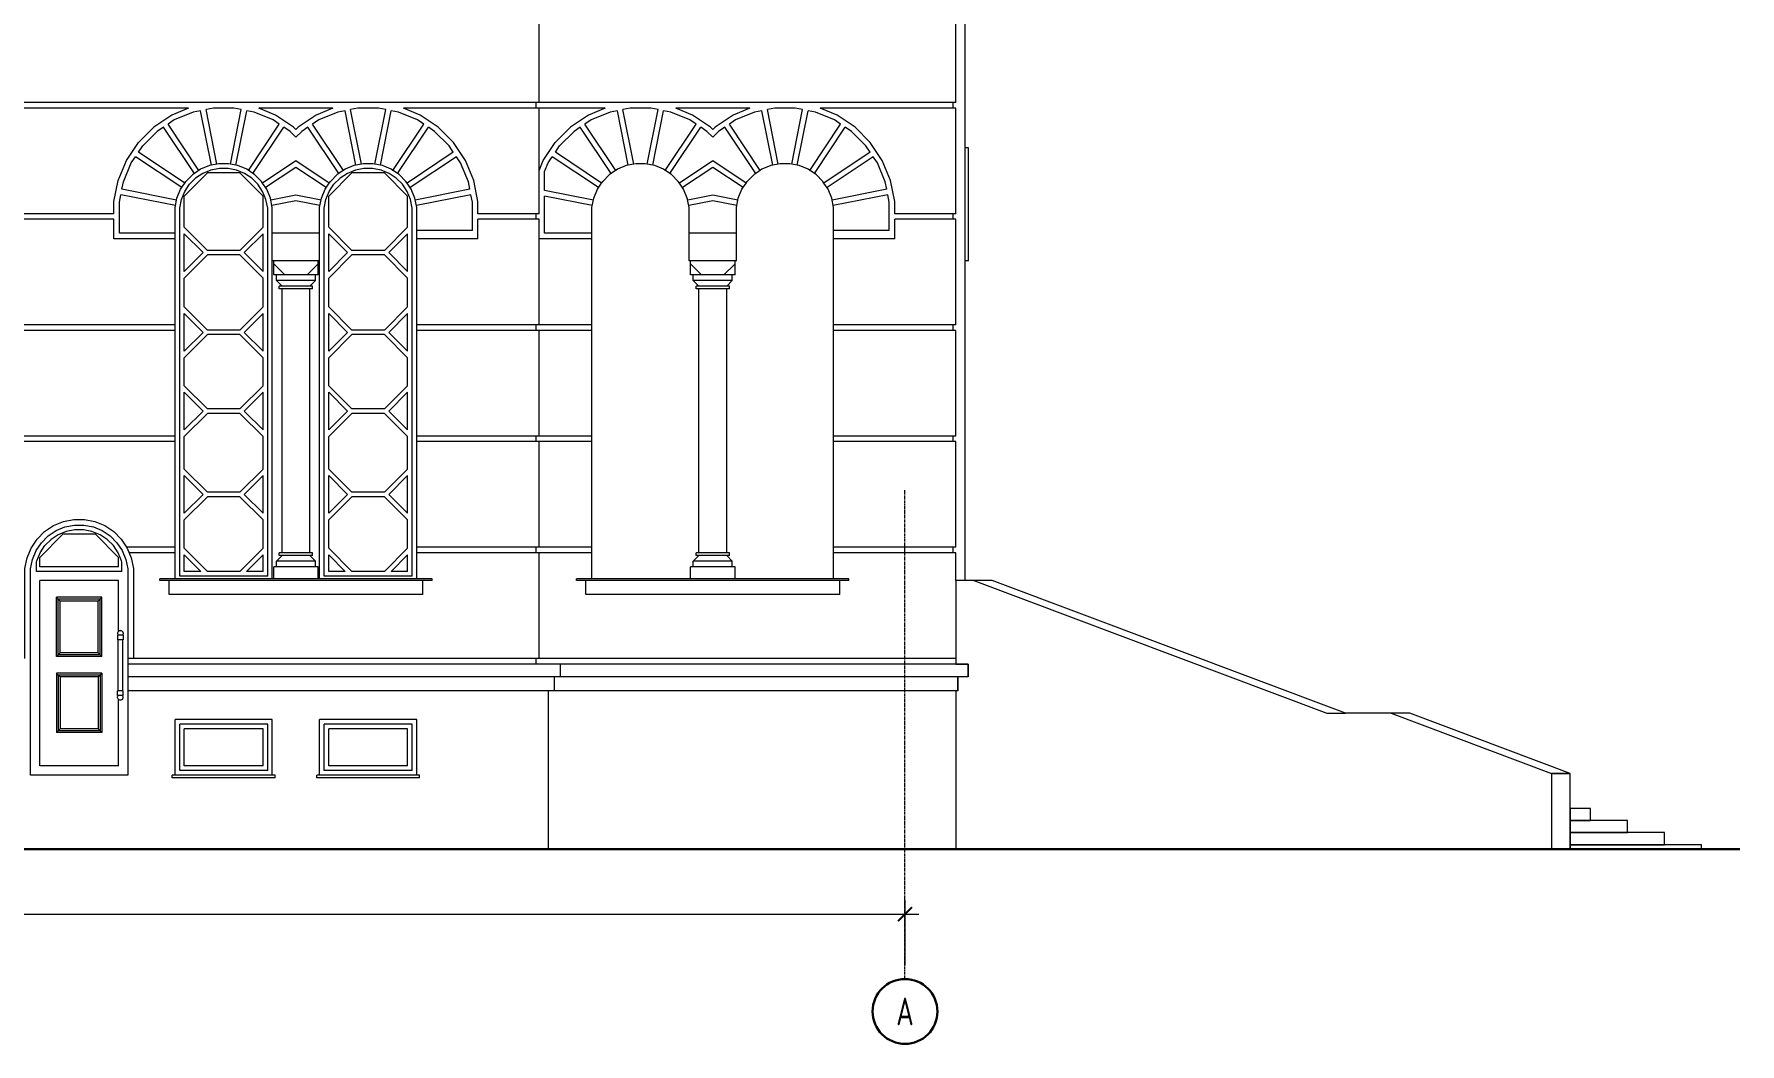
# Model space of a CAD drawing. Header units: millimetres. Extents: x -4890 to 184123, y 36 to 148549.
# Drawn here: x 165708 to 184123, y 103619 to 114518 of the extents above; entities that cross this region are included whole.
import ezdxf

# ---------------------------------------------------------------- set-up
doc = ezdxf.new("R2010")
doc.units = ezdxf.units.MM
doc.linetypes.add('CENTERX2', pattern=[101.6, 63.5, -12.7, 12.7, -12.7])
for name, color, linetype, lineweight in [('axis', 40, 'CENTERX2', 5), ('Dimension', 4, 'Continuous', 5), ('Wall_General', 5, 'Continuous', 30), ('Wall_Satelit', 253, 'Continuous', 5)]:
    doc.layers.add(name, color=color, linetype=linetype, lineweight=lineweight)
doc.styles.add('OK300', font='isocpeur.ttf', dxfattribs={"width": 0.7, "height": 300})
doc.dimstyles.new('OK100', dxfattribs={"dimtxt": 300, "dimasz": 150, "dimexe": 150, "dimexo": 150, "dimgap": 150, "dimtad": 1, "dimdec": 0, "dimzin": 0, "dimdsep": 46, "dimtxsty": 'OK300', "dimblk": 'ARCHTICK', "dimcen": 150, "dimdle": 150, "dimclrd": 256, "dimclre": 256, "dimclrt": 256, "dimadec": 0, "dimazin": 0, "dimtfac": 1, "dimtdec": 0, "dimtofl": 0, "dimtmove": 0, "dimatfit": 3, "dimldrblk": 'DOT', "dimfxl": 1, "dimtolj": 1, "dimtzin": 0, "dimlwd": -1, "dimlwe": -1, "dimarcsym": 0})

# ---------------------------------------------------------------- blocks, each defined once
blk = doc.blocks.new('_ArchTick')
at = {"color": 0, "linetype": 'ByBlock', "const_width": 0.15}
blk.add_lwpolyline([(-0.5, -0.5), (0.5, 0.5)], dxfattribs=at)
blk = doc.blocks.new('*D118')
at = {"layer": 'Defpoints', "color": 0, "transparency": 16777216}
for p in [(175110, 105019), (138810, 104319), (175110, 104319)]:
    blk.add_point(p, dxfattribs=at)
at = {"layer": 'Dimension', "transparency": 16777216}
for p, q in [((138810, 104469), (138810, 105169)), ((175110, 104469), (175110, 105169)), ((138660, 105019), (175260, 105019))]:
    blk.add_line(p, q, dxfattribs=at)
at = {"layer": 'Dimension', "transparency": 16777216, "xscale": 150, "yscale": 150, "zscale": 150, "rotation": 180}
blk.add_blockref('_ArchTick', (138810, 105019), dxfattribs=at)
at = {"layer": 'Dimension', "transparency": 16777216, "xscale": 150, "yscale": 150, "zscale": 150}
blk.add_blockref('_ArchTick', (175110, 105019), dxfattribs=at)
at = {"layer": 'Dimension', "transparency": 16777216, "insert": (156960, 105319), "char_height": 300, "attachment_point": 5, "style": 'OK300'}
blk.add_mtext('\\A1;36300', dxfattribs=at)
blk = doc.blocks.new('_Dot')
at = {"layer": 'Dimension', "color": 0, "lineweight": -2}
blk.add_line((-0.5, 0), (-1, 0), dxfattribs=at)
at = {"layer": 'Dimension', "color": 0, "const_width": 0.5}
blk.add_lwpolyline([(-0.25, 0, 1), (0.25, 0, 1)], format="xyb", close=True, dxfattribs=at)

msp = doc.modelspace()

# ---------------------------------------------------------------- linework, layer by layer
at = {"layer": 'axis', "ltscale": 0.5}
msp.add_lwpolyline([(175109.7, 104319), (175109.7, 109598.6)], dxfattribs=at)
at = {"layer": 'axis', "color": 18, "linetype": 'Continuous', "lineweight": 30, "true_color": 0x000000}
msp.add_circle((175109.7, 103969), 350, dxfattribs=at)
at = {"layer": 'Wall_General'}
msp.add_lwpolyline([(184122.7, 105719), (165259.7, 105719), (165259.7, 106119), (144159.7, 106119), (144159.7, 105719), (135534.7, 105719)], dxfattribs=at)
at = {"layer": 'Wall_Satelit'}
for p, q in [((175759.7, 108619), (175759.7, 119794)), ((171159.7, 113779), (171159.7, 114919)), ((175659.7, 113779), (175659.7, 114919)), ((171159.7, 113779), (165159.7, 113779)), ((167374.1, 113719), (165159.7, 113719)), ((167193.4, 113644.1), (166999.3, 113514.5)), ((167374.1, 113719), (167193.4, 113644.1)), ((167426.5, 113675.8), (167221.8, 113591)), ((167505.8, 113691.6), (167426.5, 113675.8)), ((167622.8, 113103.1), (167505.8, 113691.6)), ((167643.9, 113719), (167564.6, 113703.2)), ((167681.7, 113114.8), (167564.6, 113703.2)), ((167865.5, 113719), (167643.9, 113719)), ((167827.7, 113114.8), (167944.7, 113703.2)), ((167944.7, 113703.2), (167865.5, 113719)), ((167886.5, 113103.1), (168003.6, 113691.6)), ((168082.8, 113675.8), (168003.6, 113691.6)), ((168287.6, 113591), (168082.8, 113675.8)), ((168934.1, 113719), (168135.2, 113719)), ((168316, 113644.1), (168135.2, 113719)), ((168510.1, 113514.5), (168316, 113644.1)), ((168753.4, 113644.1), (168559.3, 113514.5)), ((168934.1, 113719), (168753.4, 113644.1)), ((168986.5, 113675.8), (168781.8, 113591)), ((169065.8, 113691.6), (168986.5, 113675.8)), ((169182.8, 113103.1), (169065.8, 113691.6)), ((169203.9, 113719), (169124.6, 113703.2)), ((169241.7, 113114.8), (169124.6, 113703.2)), ((169425.5, 113719), (169203.9, 113719)), ((169387.7, 113114.8), (169504.7, 113703.2)), ((169504.7, 113703.2), (169425.5, 113719)), ((169446.5, 113103.1), (169563.6, 113691.6)), ((169642.8, 113675.8), (169563.6, 113691.6)), ((169847.6, 113591), (169642.8, 113675.8)), ((171159.7, 113719), (169695.2, 113719)), ((169876, 113644.1), (169695.2, 113719)), ((170070.1, 113514.5), (169876, 113644.1)), ((171129.7, 113719), (171129.7, 113779)), ((175659.7, 113779), (171159.7, 113779)), ((171159.7, 112579), (171159.7, 113719)), ((171874.1, 113719), (171159.7, 113719)), ((171693.4, 113644.1), (171499.3, 113514.5)), ((171874.1, 113719), (171693.4, 113644.1)), ((171926.5, 113675.8), (171721.8, 113591)), ((172005.8, 113691.6), (171926.5, 113675.8)), ((172122.8, 113103.1), (172005.8, 113691.6)), ((172143.9, 113719), (172064.6, 113703.2)), ((172181.7, 113114.8), (172064.6, 113703.2)), ((172365.5, 113719), (172143.9, 113719)), ((172327.7, 113114.8), (172444.7, 113703.2)), ((172444.7, 113703.2), (172365.5, 113719)), ((172386.5, 113103.1), (172503.6, 113691.6)), ((172582.8, 113675.8), (172503.6, 113691.6)), ((172787.6, 113591), (172582.8, 113675.8)), ((173434.1, 113719), (172635.2, 113719)), ((172816, 113644.1), (172635.2, 113719)), ((173010.1, 113514.5), (172816, 113644.1)), ((173253.4, 113644.1), (173059.3, 113514.5)), ((173434.1, 113719), (173253.4, 113644.1)), ((173486.5, 113675.8), (173281.8, 113591)), ((173565.8, 113691.6), (173486.5, 113675.8)), ((173682.8, 113103.1), (173565.8, 113691.6)), ((173703.9, 113719), (173624.6, 113703.2)), ((173741.7, 113114.8), (173624.6, 113703.2)), ((173925.5, 113719), (173703.9, 113719)), ((173887.7, 113114.8), (174004.7, 113703.2)), ((174004.7, 113703.2), (173925.5, 113719)), ((173946.5, 113103.1), (174063.6, 113691.6)), ((174142.8, 113675.8), (174063.6, 113691.6)), ((174347.6, 113591), (174142.8, 113675.8)), ((175659.7, 113719), (174195.2, 113719)), ((174376, 113644.1), (174195.2, 113719)), ((174570.1, 113514.5), (174376, 113644.1)), ((175629.7, 113719), (175629.7, 113779)), ((175659.7, 112579), (175659.7, 113719)), ((166834.2, 113349.4), (166999.3, 113514.5)), ((166880.8, 113311.1), (167037.5, 113467.9)), ((167104.7, 113512.7), (167037.5, 113467.9)), ((167438.1, 113013.9), (167104.7, 113512.7)), ((167221.8, 113591), (167154.6, 113546.1)), ((167487.9, 113047.2), (167154.6, 113546.1)), ((168021.4, 113047.2), (168354.7, 113546.1)), ((168071.3, 113013.9), (168404.6, 113512.7)), ((168354.7, 113546.1), (168287.6, 113591)), ((168471.8, 113467.9), (168404.6, 113512.7)), ((168534.7, 113405), (168471.8, 113467.9)), ((168534.7, 113489.9), (168510.1, 113514.5)), ((168559.3, 113514.5), (168534.7, 113489.9)), ((168534.7, 113405), (168597.5, 113467.9)), ((168664.7, 113512.7), (168597.5, 113467.9)), ((168998.1, 113013.9), (168664.7, 113512.7)), ((168781.8, 113591), (168714.6, 113546.1)), ((169047.9, 113047.2), (168714.6, 113546.1)), ((169581.4, 113047.2), (169914.7, 113546.1)), ((169631.3, 113013.9), (169964.6, 113512.7)), ((169914.7, 113546.1), (169847.6, 113591)), ((170031.8, 113467.9), (169964.6, 113512.7)), ((170188.5, 113311.1), (170031.8, 113467.9)), ((170235.1, 113349.4), (170070.1, 113514.5)), ((171334.2, 113349.4), (171499.3, 113514.5)), ((171380.8, 113311.1), (171537.5, 113467.9)), ((171604.7, 113512.7), (171537.5, 113467.9)), ((171938.1, 113013.9), (171604.7, 113512.7)), ((171721.8, 113591), (171654.6, 113546.1)), ((171987.9, 113047.2), (171654.6, 113546.1)), ((172521.4, 113047.2), (172854.7, 113546.1)), ((172571.3, 113013.9), (172904.6, 113512.7)), ((172854.7, 113546.1), (172787.6, 113591)), ((172971.8, 113467.9), (172904.6, 113512.7)), ((173034.7, 113405), (172971.8, 113467.9)), ((173034.7, 113489.9), (173010.1, 113514.5)), ((173059.3, 113514.5), (173034.7, 113489.9)), ((173034.7, 113405), (173097.5, 113467.9)), ((173164.7, 113512.7), (173097.5, 113467.9)), ((173498.1, 113013.9), (173164.7, 113512.7)), ((173281.8, 113591), (173214.6, 113546.1)), ((173547.9, 113047.2), (173214.6, 113546.1)), ((174081.4, 113047.2), (174414.7, 113546.1)), ((174131.3, 113013.9), (174464.6, 113512.7)), ((174414.7, 113546.1), (174347.6, 113591)), ((174531.8, 113467.9), (174464.6, 113512.7)), ((174688.5, 113311.1), (174531.8, 113467.9)), ((174735.1, 113349.4), (174570.1, 113514.5)), ((166704.5, 113155.3), (166834.2, 113349.4)), ((166835.9, 113244), (166880.8, 113311.1)), ((170233.4, 113244), (170188.5, 113311.1)), ((170364.8, 113155.3), (170235.1, 113349.4)), ((171204.5, 113155.3), (171334.2, 113349.4)), ((171335.9, 113244), (171380.8, 113311.1)), ((174733.4, 113244), (174688.5, 113311.1)), ((174864.8, 113155.3), (174735.1, 113349.4)), ((175794.7, 113289), (175759.7, 113289)), ((175794.7, 113270), (175794.7, 113289)), ((175794.7, 113232.3), (175794.7, 113270)), ((166615.2, 112939.6), (166704.5, 113155.3)), ((166672.9, 112922.1), (166757.7, 113126.9)), ((166757.7, 113126.9), (166802.6, 113194.1)), ((167301.5, 112860.7), (166802.6, 113194.1)), ((167334.8, 112910.6), (166835.9, 113244)), ((167601.5, 113098.8), (167506, 113059.3)), ((167622.8, 113103.1), (167601.5, 113098.8)), ((167707.9, 113069), (167616.1, 113050.7)), ((167681.7, 113114.8), (167622.8, 113103.1)), ((167703, 113119), (167681.7, 113114.8)), ((167806.4, 113119), (167703, 113119)), ((167801.5, 113069), (167707.9, 113069)), ((167893.2, 113050.7), (167801.5, 113069)), ((167827.7, 113114.8), (167806.4, 113119)), ((167886.5, 113103.1), (167827.7, 113114.8)), ((167907.8, 113098.8), (167886.5, 113103.1)), ((168003.4, 113059.3), (167907.8, 113098.8)), ((168534.7, 113151.3), (168174.5, 112910.6)), ((168534.7, 113079.1), (168207.9, 112860.7)), ((168894.8, 112910.6), (168534.7, 113151.3)), ((168861.5, 112860.7), (168534.7, 113079.1)), ((169161.5, 113098.8), (169066, 113059.3)), ((169182.8, 113103.1), (169161.5, 113098.8)), ((169267.9, 113069), (169176.1, 113050.7)), ((169241.7, 113114.8), (169182.8, 113103.1)), ((169263, 113119), (169241.7, 113114.8)), ((169366.4, 113119), (169263, 113119)), ((169361.5, 113069), (169267.9, 113069)), ((169453.2, 113050.7), (169361.5, 113069)), ((169387.7, 113114.8), (169366.4, 113119)), ((169446.5, 113103.1), (169387.7, 113114.8)), ((169467.8, 113098.8), (169446.5, 113103.1)), ((169563.4, 113059.3), (169467.8, 113098.8)), ((170233.4, 113244), (169734.5, 112910.6)), ((170266.7, 113194.1), (169767.9, 112860.7)), ((170311.6, 113126.9), (170266.7, 113194.1)), ((170396.4, 112922.1), (170311.6, 113126.9)), ((170454.1, 112939.6), (170364.8, 113155.3)), ((171159.7, 113047), (171204.5, 113155.3)), ((171219.7, 113035.1), (171257.7, 113126.9)), ((171257.7, 113126.9), (171302.6, 113194.1)), ((171801.5, 112860.7), (171302.6, 113194.1)), ((171834.8, 112910.6), (171335.9, 113244)), ((172101.5, 113098.8), (172006, 113059.3)), ((172122.8, 113103.1), (172101.5, 113098.8)), ((172181.7, 113114.8), (172122.8, 113103.1)), ((172203, 113119), (172181.7, 113114.8)), ((172306.4, 113119), (172203, 113119)), ((172327.7, 113114.8), (172306.4, 113119)), ((172386.5, 113103.1), (172327.7, 113114.8)), ((172407.8, 113098.8), (172386.5, 113103.1)), ((172503.4, 113059.3), (172407.8, 113098.8)), ((173034.7, 113151.3), (172674.5, 112910.6)), ((173034.7, 113079.1), (172707.9, 112860.7)), ((173394.8, 112910.6), (173034.7, 113151.3)), ((173361.5, 112860.7), (173034.7, 113079.1)), ((173661.5, 113098.8), (173566, 113059.3)), ((173682.8, 113103.1), (173661.5, 113098.8)), ((173741.7, 113114.8), (173682.8, 113103.1)), ((173763, 113119), (173741.7, 113114.8)), ((173866.4, 113119), (173763, 113119)), ((173887.7, 113114.8), (173866.4, 113119)), ((173946.5, 113103.1), (173887.7, 113114.8)), ((173967.8, 113098.8), (173946.5, 113103.1)), ((174063.4, 113059.3), (173967.8, 113098.8)), ((174733.4, 113244), (174234.5, 112910.6)), ((174766.7, 113194.1), (174267.9, 112860.7)), ((174811.6, 113126.9), (174766.7, 113194.1)), ((174896.4, 112922.1), (174811.6, 113126.9)), ((174954.1, 112939.6), (174864.8, 113155.3)), ((175794.7, 113176.1), (175794.7, 113232.3)), ((175794.7, 113102), (175794.7, 113176.1)), ((175794.7, 113010.8), (175794.7, 113102)), ((166569.7, 112710.7), (166615.2, 112939.6)), ((166657.1, 112842.9), (166672.9, 112922.1)), ((167289.4, 112842.7), (167334.8, 112910.6)), ((167329.7, 112770.1), (167578.6, 113019)), ((167333.7, 112819), (167385.7, 112896.8)), ((167334.8, 112910.6), (167346.9, 112928.7)), ((167346.9, 112928.7), (167420, 113001.8)), ((167451.9, 112963), (167385.7, 112896.8)), ((167438.1, 113013.9), (167420, 113001.8)), ((167506, 113059.3), (167438.1, 113013.9)), ((167529.7, 113015), (167451.9, 112963)), ((167506, 113059.3), (167487.9, 113047.2)), ((167616.1, 113050.7), (167529.7, 113015)), ((167930.7, 113019), (167578.6, 113019)), ((167979.7, 113015), (167893.2, 113050.7)), ((168179.7, 112770.1), (167930.7, 113019)), ((168057.5, 112963), (167979.7, 113015)), ((168071.3, 113013.9), (168003.4, 113059.3)), ((168021.4, 113047.2), (168003.4, 113059.3)), ((168123.6, 112896.8), (168057.5, 112963)), ((168089.3, 113001.8), (168071.3, 113013.9)), ((168162.5, 112928.7), (168089.3, 113001.8)), ((168175.6, 112819), (168123.6, 112896.8)), ((168174.5, 112910.6), (168162.5, 112928.7)), ((168219.9, 112842.7), (168174.5, 112910.6)), ((168849.4, 112842.7), (168894.8, 112910.6)), ((168889.7, 112770.1), (169138.6, 113019)), ((168893.7, 112819), (168945.7, 112896.8)), ((168894.8, 112910.6), (168906.9, 112928.7)), ((168906.9, 112928.7), (168980, 113001.8)), ((169011.9, 112963), (168945.7, 112896.8)), ((168998.1, 113013.9), (168980, 113001.8)), ((169066, 113059.3), (168998.1, 113013.9)), ((169089.7, 113015), (169011.9, 112963)), ((169066, 113059.3), (169047.9, 113047.2)), ((169176.1, 113050.7), (169089.7, 113015)), ((169490.7, 113019), (169138.6, 113019)), ((169539.7, 113015), (169453.2, 113050.7)), ((169739.7, 112770.1), (169490.7, 113019)), ((169617.5, 112963), (169539.7, 113015)), ((169631.3, 113013.9), (169563.4, 113059.3)), ((169581.4, 113047.2), (169563.4, 113059.3)), ((169683.6, 112896.8), (169617.5, 112963)), ((169649.3, 113001.8), (169631.3, 113013.9)), ((169722.5, 112928.7), (169649.3, 113001.8)), ((169735.6, 112819), (169683.6, 112896.8)), ((169734.5, 112910.6), (169722.5, 112928.7)), ((169779.9, 112842.7), (169734.5, 112910.6)), ((170412.2, 112842.9), (170396.4, 112922.1)), ((170499.7, 112710.7), (170454.1, 112939.6)), ((171219.7, 112830.5), (171219.7, 113035.1)), ((171789.4, 112842.7), (171834.8, 112910.6)), ((171834.8, 112910.6), (171846.9, 112928.7)), ((171846.9, 112928.7), (171920, 113001.8)), ((171938.1, 113013.9), (171920, 113001.8)), ((172006, 113059.3), (171938.1, 113013.9)), ((172006, 113059.3), (171987.9, 113047.2)), ((172571.3, 113013.9), (172503.4, 113059.3)), ((172521.4, 113047.2), (172503.4, 113059.3)), ((172589.3, 113001.8), (172571.3, 113013.9)), ((172662.5, 112928.7), (172589.3, 113001.8)), ((172674.5, 112910.6), (172662.5, 112928.7)), ((172719.9, 112842.7), (172674.5, 112910.6)), ((173349.4, 112842.7), (173394.8, 112910.6)), ((173394.8, 112910.6), (173406.9, 112928.7)), ((173406.9, 112928.7), (173480, 113001.8)), ((173498.1, 113013.9), (173480, 113001.8)), ((173566, 113059.3), (173498.1, 113013.9)), ((173566, 113059.3), (173547.9, 113047.2)), ((174131.3, 113013.9), (174063.4, 113059.3)), ((174081.4, 113047.2), (174063.4, 113059.3)), ((174149.3, 113001.8), (174131.3, 113013.9)), ((174222.5, 112928.7), (174149.3, 113001.8)), ((174234.5, 112910.6), (174222.5, 112928.7)), ((174279.9, 112842.7), (174234.5, 112910.6)), ((174912.2, 112842.9), (174896.4, 112922.1)), ((174999.7, 112710.7), (174954.1, 112939.6)), ((175794.7, 112903.2), (175794.7, 113010.8)), ((175794.7, 112780.4), (175794.7, 112903.2)), ((166569.7, 112579), (166569.7, 112710.7)), ((166629.7, 112704.8), (166645.4, 112784.1)), ((166629.7, 112369), (166629.7, 112704.8)), ((167233.9, 112667), (166645.4, 112784.1)), ((167245.6, 112725.9), (166657.1, 112842.9)), ((167229.7, 112645.7), (167249.8, 112747.1)), ((167245.6, 112725.9), (167249.8, 112747.1)), ((167249.8, 112747.1), (167289.4, 112842.7)), ((167279.7, 112640.8), (167297.9, 112732.6)), ((167289.4, 112842.7), (167301.5, 112860.7)), ((167297.9, 112732.6), (167333.7, 112819)), ((167329.7, 112433), (167329.7, 112770.1)), ((168211.4, 112732.6), (168175.6, 112819)), ((168179.7, 112433), (168179.7, 112770.1)), ((168219.9, 112842.7), (168207.9, 112860.7)), ((168229.7, 112640.8), (168211.4, 112732.6)), ((168259.5, 112747.1), (168219.9, 112842.7)), ((168279.7, 112645.7), (168259.5, 112747.1)), ((168263.7, 112725.9), (168259.5, 112747.1)), ((168534.7, 112779.7), (168263.7, 112725.9)), ((168534.7, 112718.6), (168275.4, 112667)), ((168805.6, 112725.9), (168534.7, 112779.7)), ((168793.9, 112667), (168534.7, 112718.6)), ((168789.7, 112645.7), (168809.8, 112747.1)), ((168805.6, 112725.9), (168809.8, 112747.1)), ((168809.8, 112747.1), (168849.4, 112842.7)), ((168839.7, 112640.8), (168857.9, 112732.6)), ((168849.4, 112842.7), (168861.5, 112860.7)), ((168857.9, 112732.6), (168893.7, 112819)), ((168889.7, 112433), (168889.7, 112770.1)), ((169771.4, 112732.6), (169735.6, 112819)), ((169739.7, 112433), (169739.7, 112770.1)), ((169779.9, 112842.7), (169767.9, 112860.7)), ((169789.7, 112640.8), (169771.4, 112732.6)), ((169819.5, 112747.1), (169779.9, 112842.7)), ((169839.7, 112645.7), (169819.5, 112747.1)), ((169823.7, 112725.9), (169819.5, 112747.1)), ((170412.2, 112842.9), (169823.7, 112725.9)), ((170423.9, 112784.1), (169835.4, 112667)), ((170439.7, 112704.8), (170423.9, 112784.1)), ((170439.7, 112399), (170439.7, 112704.8)), ((170499.7, 112579), (170499.7, 112710.7)), ((171745.6, 112725.9), (171219.7, 112830.5)), ((171219.7, 112369), (171219.7, 112769.3)), ((171733.9, 112667), (171219.7, 112769.3)), ((171729.7, 112645.7), (171749.8, 112747.1)), ((171745.6, 112725.9), (171749.8, 112747.1)), ((171749.8, 112747.1), (171789.4, 112842.7)), ((171789.4, 112842.7), (171801.5, 112860.7)), ((172719.9, 112842.7), (172707.9, 112860.7)), ((172759.5, 112747.1), (172719.9, 112842.7)), ((172779.7, 112645.7), (172759.5, 112747.1)), ((172763.7, 112725.9), (172759.5, 112747.1)), ((173034.7, 112779.7), (172763.7, 112725.9)), ((173034.7, 112718.6), (172775.4, 112667)), ((173305.6, 112725.9), (173034.7, 112779.7)), ((173293.9, 112667), (173034.7, 112718.6)), ((173289.7, 112645.7), (173309.8, 112747.1)), ((173305.6, 112725.9), (173309.8, 112747.1)), ((173309.8, 112747.1), (173349.4, 112842.7)), ((173349.4, 112842.7), (173361.5, 112860.7)), ((174279.9, 112842.7), (174267.9, 112860.7)), ((174319.5, 112747.1), (174279.9, 112842.7)), ((174339.7, 112645.7), (174319.5, 112747.1)), ((174323.7, 112725.9), (174319.5, 112747.1)), ((174912.2, 112842.9), (174323.7, 112725.9)), ((174923.9, 112784.1), (174335.4, 112667)), ((174939.7, 112704.8), (174923.9, 112784.1)), ((174939.7, 112399), (174939.7, 112704.8)), ((174999.7, 112579), (174999.7, 112710.7)), ((175794.7, 112643.6), (175794.7, 112780.4)), ((166569.7, 112579), (165159.7, 112579)), ((166569.7, 112519), (165159.7, 112519)), ((166569.7, 112309), (166569.7, 112519)), ((167229.7, 112645.7), (167233.9, 112667)), ((167229.7, 112369), (167229.7, 112645.7)), ((167279.7, 108669), (167279.7, 112640.8)), ((168229.7, 108669), (168229.7, 112640.8)), ((168279.7, 112645.7), (168275.4, 112667)), ((168279.7, 112369), (168279.7, 112645.7)), ((168789.7, 112645.7), (168793.9, 112667)), ((168789.7, 112369), (168789.7, 112645.7)), ((168839.7, 108669), (168839.7, 112640.8)), ((169789.7, 108669), (169789.7, 112640.8)), ((169839.7, 112645.7), (169835.4, 112667)), ((169839.7, 112399), (169839.7, 112645.7)), ((171159.7, 112579), (170499.7, 112579)), ((170499.7, 112309), (170499.7, 112519)), ((171159.7, 112519), (170499.7, 112519)), ((171129.7, 112519), (171129.7, 112579)), ((171159.7, 111379), (171159.7, 112519)), ((171729.7, 112645.7), (171733.9, 112667)), ((171729.7, 112369), (171729.7, 112645.7)), ((172779.7, 112645.7), (172775.4, 112667)), ((172779.7, 112369), (172779.7, 112645.7)), ((173289.7, 112645.7), (173293.9, 112667)), ((173289.7, 112369), (173289.7, 112645.7)), ((174339.7, 112645.7), (174335.4, 112667)), ((174339.7, 112399), (174339.7, 112645.7)), ((175659.7, 112579), (174999.7, 112579)), ((174999.7, 112309), (174999.7, 112519)), ((175659.7, 112519), (174999.7, 112519)), ((175629.7, 112519), (175629.7, 112579)), ((175659.7, 111379), (175659.7, 112519)), ((175794.7, 112494), (175794.7, 112643.6)), ((167229.7, 112369), (166629.7, 112369)), ((167229.7, 112309), (167229.7, 112369)), ((167578.6, 112184), (167329.7, 112433)), ((167329.7, 111955.8), (167329.7, 112362.3)), ((167532.9, 112159), (167329.7, 112362.3)), ((168179.7, 112433), (167930.7, 112184)), ((167976.4, 112159), (168179.7, 112362.3)), ((168179.7, 111955.8), (168179.7, 112362.3)), ((168279.7, 112069), (168279.7, 112369)), ((168789.7, 112369), (168279.7, 112369)), ((168789.7, 112069), (168789.7, 112369)), ((169138.6, 112184), (168889.7, 112433)), ((168889.7, 111955.8), (168889.7, 112362.3)), ((169092.9, 112159), (168889.7, 112362.3)), ((169739.7, 112433), (169490.7, 112184)), ((169536.4, 112159), (169739.7, 112362.3)), ((169739.7, 111955.8), (169739.7, 112362.3)), ((169839.7, 112309), (169839.7, 112399)), ((170439.7, 112399), (169839.7, 112399)), ((171729.7, 112369), (171219.7, 112369)), ((171729.7, 112309), (171729.7, 112369)), ((172779.7, 112069), (172779.7, 112369)), ((173289.7, 112369), (172779.7, 112369)), ((173289.7, 112069), (173289.7, 112369)), ((174339.7, 112309), (174339.7, 112399)), ((174939.7, 112399), (174339.7, 112399)), ((175794.7, 112333), (175794.7, 112494)), ((175794.7, 112162.3), (175794.7, 112333)), ((167229.7, 112309), (166569.7, 112309)), ((167229.7, 111379), (167229.7, 112309)), ((167329.7, 111955.8), (167532.9, 112159)), ((167930.7, 112184), (167578.6, 112184)), ((168179.7, 111955.8), (167976.4, 112159)), ((168889.7, 111955.8), (169092.9, 112159)), ((169490.7, 112184), (169138.6, 112184)), ((169739.7, 111955.8), (169536.4, 112159)), ((169839.7, 111379), (169839.7, 112309)), ((170499.7, 112309), (169839.7, 112309)), ((171729.7, 112309), (171159.7, 112309)), ((171729.7, 111379), (171729.7, 112309)), ((174339.7, 111379), (174339.7, 112309)), ((174999.7, 112309), (174339.7, 112309)), ((175794.7, 112089), (175794.7, 112162.3)), ((167329.7, 111885.1), (167578.6, 112134)), ((167930.7, 112134), (167578.6, 112134)), ((168179.7, 111885.1), (167930.7, 112134)), ((168279.7, 108639), (168279.7, 112069)), ((168279.7, 108639), (168279.7, 112069)), ((168279.7, 108639), (168279.7, 112069)), ((168279.7, 108639), (168279.7, 112069)), ((168789.7, 112069), (168279.7, 112069)), ((168294.7, 112039), (168294.7, 112069)), ((168294.7, 111919), (168294.7, 112039)), ((168414.7, 111919), (168294.7, 112039)), ((168654.7, 111919), (168774.7, 112039)), ((168774.7, 112039), (168774.7, 112069)), ((168774.7, 111919), (168774.7, 112039)), ((168789.7, 108639), (168789.7, 112069)), ((168789.7, 108639), (168789.7, 112069)), ((168789.7, 108639), (168789.7, 112069)), ((168789.7, 108639), (168789.7, 112069)), ((168889.7, 111885.1), (169138.6, 112134)), ((169490.7, 112134), (169138.6, 112134)), ((169739.7, 111885.1), (169490.7, 112134)), ((173289.7, 112069), (172779.7, 112069)), ((172794.7, 112039), (172794.7, 112069)), ((172794.7, 111919), (172794.7, 112039)), ((172914.7, 111919), (172794.7, 112039)), ((173154.7, 111919), (173274.7, 112039)), ((173274.7, 112039), (173274.7, 112069)), ((173274.7, 111919), (173274.7, 112039)), ((175794.7, 112069), (175759.7, 112069)), ((175794.7, 112069), (175794.7, 112089)), ((167329.7, 111573), (167329.7, 111885.1)), ((168179.7, 111573), (168179.7, 111885.1)), ((168414.7, 111919), (168294.7, 111919)), ((168324.7, 111859), (168324.7, 111919)), ((168332.7, 111859), (168324.7, 111859)), ((168384.7, 111799), (168324.7, 111859)), ((168348.6, 111859), (168332.7, 111859)), ((168371.6, 111859), (168348.6, 111859)), ((168354.7, 111769), (168354.7, 111799)), ((168361.6, 111799), (168354.7, 111799)), ((168375.2, 111799), (168361.6, 111799)), ((168400.8, 111859), (168371.6, 111859)), ((168394.9, 111799), (168375.2, 111799)), ((168419.9, 111799), (168394.9, 111799)), ((168435.2, 111859), (168400.8, 111859)), ((168654.7, 111919), (168414.7, 111919)), ((168449.4, 111799), (168419.9, 111799)), ((168473.4, 111859), (168435.2, 111859)), ((168482.2, 111799), (168449.4, 111799)), ((168514, 111859), (168473.4, 111859)), ((168516.9, 111799), (168482.2, 111799)), ((168555.4, 111859), (168514, 111859)), ((168552.4, 111799), (168516.9, 111799)), ((168587.2, 111799), (168552.4, 111799)), ((168595.9, 111859), (168555.4, 111859)), ((168619.9, 111799), (168587.2, 111799)), ((168634.1, 111859), (168595.9, 111859)), ((168649.4, 111799), (168619.9, 111799)), ((168668.5, 111859), (168634.1, 111859)), ((168674.5, 111799), (168649.4, 111799)), ((168774.7, 111919), (168654.7, 111919)), ((168697.8, 111859), (168668.5, 111859)), ((168694.2, 111799), (168674.5, 111799)), ((168684.7, 111799), (168744.7, 111859)), ((168707.8, 111799), (168694.2, 111799)), ((168720.8, 111859), (168697.8, 111859)), ((168714.7, 111799), (168707.8, 111799)), ((168714.7, 111769), (168714.7, 111799)), ((168736.6, 111859), (168720.8, 111859)), ((168744.7, 111859), (168736.6, 111859)), ((168744.7, 111859), (168744.7, 111919)), ((168889.7, 111573), (168889.7, 111885.1)), ((169739.7, 111573), (169739.7, 111885.1)), ((172914.7, 111919), (172794.7, 111919)), ((172824.7, 111859), (172824.7, 111919)), ((172832.7, 111859), (172824.7, 111859)), ((172884.7, 111799), (172824.7, 111859)), ((172848.6, 111859), (172832.7, 111859)), ((172871.6, 111859), (172848.6, 111859)), ((172854.7, 111769), (172854.7, 111799)), ((172861.6, 111799), (172854.7, 111799)), ((172875.2, 111799), (172861.6, 111799)), ((172900.8, 111859), (172871.6, 111859)), ((172894.9, 111799), (172875.2, 111799)), ((172919.9, 111799), (172894.9, 111799)), ((172935.2, 111859), (172900.8, 111859)), ((173154.7, 111919), (172914.7, 111919)), ((172949.4, 111799), (172919.9, 111799)), ((172973.4, 111859), (172935.2, 111859)), ((172982.2, 111799), (172949.4, 111799)), ((173014, 111859), (172973.4, 111859)), ((173016.9, 111799), (172982.2, 111799)), ((173055.4, 111859), (173014, 111859)), ((173052.4, 111799), (173016.9, 111799)), ((173087.2, 111799), (173052.4, 111799)), ((173095.9, 111859), (173055.4, 111859)), ((173119.9, 111799), (173087.2, 111799)), ((173134.1, 111859), (173095.9, 111859)), ((173149.4, 111799), (173119.9, 111799)), ((173168.5, 111859), (173134.1, 111859)), ((173174.5, 111799), (173149.4, 111799)), ((173274.7, 111919), (173154.7, 111919)), ((173197.8, 111859), (173168.5, 111859)), ((173194.2, 111799), (173174.5, 111799)), ((173184.7, 111799), (173244.7, 111859)), ((173207.8, 111799), (173194.2, 111799)), ((173220.8, 111859), (173197.8, 111859)), ((173214.7, 111799), (173207.8, 111799)), ((173214.7, 111769), (173214.7, 111799)), ((173236.6, 111859), (173220.8, 111859)), ((173244.7, 111859), (173236.6, 111859)), ((173244.7, 111859), (173244.7, 111919)), ((168361.6, 111769), (168354.7, 111769)), ((168375.2, 111769), (168361.6, 111769)), ((168394.9, 111769), (168375.2, 111769)), ((168384.7, 108919), (168384.7, 111769)), ((168419.9, 111769), (168394.9, 111769)), ((168449.4, 111769), (168419.9, 111769)), ((168482.2, 111769), (168449.4, 111769)), ((168516.9, 111769), (168482.2, 111769)), ((168552.4, 111769), (168516.9, 111769)), ((168587.2, 111769), (168552.4, 111769)), ((168619.9, 111769), (168587.2, 111769)), ((168649.4, 111769), (168619.9, 111769)), ((168674.5, 111769), (168649.4, 111769)), ((168694.2, 111769), (168674.5, 111769)), ((168684.7, 108919), (168684.7, 111769)), ((168707.8, 111769), (168694.2, 111769)), ((168714.7, 111769), (168707.8, 111769)), ((172861.6, 111769), (172854.7, 111769)), ((172875.2, 111769), (172861.6, 111769)), ((172894.9, 111769), (172875.2, 111769)), ((172884.7, 108919), (172884.7, 111769)), ((172919.9, 111769), (172894.9, 111769)), ((172949.4, 111769), (172919.9, 111769)), ((172982.2, 111769), (172949.4, 111769)), ((173016.9, 111769), (172982.2, 111769)), ((173052.4, 111769), (173016.9, 111769)), ((173087.2, 111769), (173052.4, 111769)), ((173119.9, 111769), (173087.2, 111769)), ((173149.4, 111769), (173119.9, 111769)), ((173174.5, 111769), (173149.4, 111769)), ((173194.2, 111769), (173174.5, 111769)), ((173184.7, 108919), (173184.7, 111769)), ((173207.8, 111769), (173194.2, 111769)), ((173214.7, 111769), (173207.8, 111769)), ((167578.6, 111324), (167329.7, 111573)), ((167329.7, 111095.8), (167329.7, 111502.3)), ((167532.9, 111299), (167329.7, 111502.3)), ((168179.7, 111573), (167930.7, 111324)), ((167976.4, 111299), (168179.7, 111502.3)), ((168179.7, 111095.8), (168179.7, 111502.3)), ((169138.6, 111324), (168889.7, 111573)), ((168889.7, 111095.8), (168889.7, 111502.3)), ((169092.9, 111299), (168889.7, 111502.3)), ((169739.7, 111573), (169490.7, 111324)), ((169536.4, 111299), (169739.7, 111502.3)), ((169739.7, 111095.8), (169739.7, 111502.3)), ((167229.7, 111379), (165159.7, 111379)), ((167229.7, 111319), (165159.7, 111319)), ((167229.7, 111319), (167229.7, 111379)), ((167229.7, 110179), (167229.7, 111319)), ((167329.7, 111095.8), (167532.9, 111299)), ((167329.7, 111025.1), (167578.6, 111274)), ((167930.7, 111324), (167578.6, 111324)), ((167930.7, 111274), (167578.6, 111274)), ((168179.7, 111025.1), (167930.7, 111274)), ((168179.7, 111095.8), (167976.4, 111299)), ((168889.7, 111095.8), (169092.9, 111299)), ((168889.7, 111025.1), (169138.6, 111274)), ((169490.7, 111324), (169138.6, 111324)), ((169490.7, 111274), (169138.6, 111274)), ((169739.7, 111025.1), (169490.7, 111274)), ((169739.7, 111095.8), (169536.4, 111299)), ((169839.7, 111319), (169839.7, 111379)), ((171159.7, 111379), (169839.7, 111379)), ((169839.7, 110179), (169839.7, 111319)), ((171159.7, 111319), (169839.7, 111319)), ((171129.7, 111319), (171129.7, 111379)), ((171729.7, 111379), (171159.7, 111379)), ((171159.7, 110179), (171159.7, 111319)), ((171729.7, 111319), (171159.7, 111319)), ((171729.7, 111319), (171729.7, 111379)), ((171729.7, 110179), (171729.7, 111319)), ((174339.7, 111319), (174339.7, 111379)), ((175659.7, 111379), (174339.7, 111379)), ((174339.7, 110179), (174339.7, 111319)), ((175659.7, 111319), (174339.7, 111319)), ((175629.7, 111319), (175629.7, 111379)), ((175659.7, 110179), (175659.7, 111319)), ((167329.7, 110723), (167329.7, 111025.1)), ((168179.7, 110723), (168179.7, 111025.1)), ((168889.7, 110723), (168889.7, 111025.1)), ((169739.7, 110723), (169739.7, 111025.1)), ((167578.6, 110474), (167329.7, 110723)), ((168179.7, 110723), (167930.7, 110474)), ((169138.6, 110474), (168889.7, 110723)), ((169739.7, 110723), (169490.7, 110474)), ((167329.7, 110245.8), (167329.7, 110652.3)), ((167532.9, 110449), (167329.7, 110652.3)), ((167976.4, 110449), (168179.7, 110652.3)), ((168179.7, 110245.8), (168179.7, 110652.3)), ((168889.7, 110245.8), (168889.7, 110652.3)), ((169092.9, 110449), (168889.7, 110652.3)), ((169536.4, 110449), (169739.7, 110652.3)), ((169739.7, 110245.8), (169739.7, 110652.3)), ((167329.7, 110245.8), (167532.9, 110449)), ((167329.7, 110175.1), (167578.6, 110424)), ((167930.7, 110474), (167578.6, 110474)), ((167930.7, 110424), (167578.6, 110424)), ((168179.7, 110175.1), (167930.7, 110424)), ((168179.7, 110245.8), (167976.4, 110449)), ((168889.7, 110245.8), (169092.9, 110449)), ((168889.7, 110175.1), (169138.6, 110424)), ((169490.7, 110474), (169138.6, 110474)), ((169490.7, 110424), (169138.6, 110424)), ((169739.7, 110175.1), (169490.7, 110424)), ((169739.7, 110245.8), (169536.4, 110449)), ((167229.7, 110179), (165159.7, 110179)), ((167229.7, 110119), (165159.7, 110119)), ((167229.7, 110119), (167229.7, 110179)), ((167229.7, 108979), (167229.7, 110119)), ((167329.7, 109823), (167329.7, 110175.1)), ((168179.7, 109823), (168179.7, 110175.1)), ((168889.7, 109823), (168889.7, 110175.1)), ((169739.7, 109823), (169739.7, 110175.1)), ((169839.7, 110119), (169839.7, 110179)), ((171159.7, 110179), (169839.7, 110179)), ((169839.7, 108979), (169839.7, 110119)), ((171159.7, 110119), (169839.7, 110119)), ((171129.7, 110119), (171129.7, 110179)), ((171729.7, 110179), (171159.7, 110179)), ((171159.7, 108979), (171159.7, 110119)), ((171729.7, 110119), (171159.7, 110119)), ((171729.7, 110119), (171729.7, 110179)), ((171729.7, 108979), (171729.7, 110119)), ((174339.7, 110119), (174339.7, 110179)), ((175659.7, 110179), (174339.7, 110179)), ((174339.7, 108979), (174339.7, 110119)), ((175659.7, 110119), (174339.7, 110119)), ((175629.7, 110119), (175629.7, 110179)), ((175659.7, 108979), (175659.7, 110119)), ((167578.6, 109574), (167329.7, 109823)), ((167329.7, 109345.8), (167329.7, 109752.3)), ((167532.9, 109549), (167329.7, 109752.3)), ((168179.7, 109823), (167930.7, 109574)), ((167976.4, 109549), (168179.7, 109752.3)), ((168179.7, 109345.8), (168179.7, 109752.3)), ((169138.6, 109574), (168889.7, 109823)), ((168889.7, 109345.8), (168889.7, 109752.3)), ((169092.9, 109549), (168889.7, 109752.3)), ((169739.7, 109823), (169490.7, 109574)), ((169536.4, 109549), (169739.7, 109752.3)), ((169739.7, 109345.8), (169739.7, 109752.3)), ((167930.7, 109574), (167578.6, 109574)), ((169490.7, 109574), (169138.6, 109574)), ((167329.7, 109345.8), (167532.9, 109549)), ((167329.7, 109275.1), (167578.6, 109524)), ((167930.7, 109524), (167578.6, 109524)), ((168179.7, 109275.1), (167930.7, 109524)), ((168179.7, 109345.8), (167976.4, 109549)), ((168889.7, 109345.8), (169092.9, 109549)), ((168889.7, 109275.1), (169138.6, 109524)), ((169490.7, 109524), (169138.6, 109524)), ((169739.7, 109275.1), (169490.7, 109524)), ((169739.7, 109345.8), (169536.4, 109549)), ((167329.7, 108968), (167329.7, 109275.1)), ((168179.7, 108968), (168179.7, 109275.1)), ((168889.7, 108968), (168889.7, 109275.1)), ((169739.7, 108968), (169739.7, 109275.1)), ((165769.7, 108870.1), (166018.6, 109119)), ((165825.7, 108996.8), (165891.9, 109063)), ((165969.7, 109115), (165891.9, 109063)), ((166056.1, 109150.7), (165969.7, 109115)), ((166370.7, 109119), (166018.6, 109119)), ((166147.9, 109169), (166056.1, 109150.7)), ((166241.5, 109169), (166147.9, 109169)), ((166333.2, 109150.7), (166241.5, 109169)), ((166419.7, 109115), (166333.2, 109150.7)), ((166619.7, 108870.1), (166370.7, 109119)), ((166497.5, 109063), (166419.7, 109115)), ((166563.6, 108996.8), (166497.5, 109063)), ((165735.2, 108819), (165737.9, 108832.6)), ((165737.9, 108832.6), (165773.7, 108919)), ((165769.7, 108769), (165769.7, 108870.1)), ((165773.7, 108919), (165825.7, 108996.8)), ((166615.6, 108919), (166563.6, 108996.8)), ((166651.4, 108832.6), (166615.6, 108919)), ((166619.7, 108769), (166619.7, 108870.1)), ((166654.1, 108819), (166651.4, 108832.6)), ((167229.7, 108979), (166707.8, 108979)), ((167229.7, 108919), (166734.7, 108919)), ((167229.7, 108919), (167229.7, 108979)), ((167229.7, 108639), (167229.7, 108919)), ((167578.6, 108719), (167329.7, 108968)), ((167329.7, 108719), (167329.7, 108897.3)), ((167507.9, 108719), (167329.7, 108897.3)), ((168179.7, 108968), (167930.7, 108719)), ((168001.4, 108719), (168179.7, 108897.3)), ((168179.7, 108719), (168179.7, 108897.3)), ((168324.7, 108829), (168384.7, 108889)), ((168324.7, 108769), (168324.7, 108829)), ((168332.7, 108829), (168324.7, 108829)), ((168348.6, 108829), (168332.7, 108829)), ((168371.6, 108829), (168348.6, 108829)), ((168354.7, 108889), (168354.7, 108919)), ((168361.6, 108919), (168354.7, 108919)), ((168361.6, 108889), (168354.7, 108889)), ((168375.2, 108919), (168361.6, 108919)), ((168375.2, 108889), (168361.6, 108889)), ((168400.8, 108829), (168371.6, 108829)), ((168394.9, 108919), (168375.2, 108919)), ((168394.9, 108889), (168375.2, 108889)), ((168419.9, 108919), (168394.9, 108919)), ((168419.9, 108889), (168394.9, 108889)), ((168435.2, 108829), (168400.8, 108829)), ((168449.4, 108919), (168419.9, 108919)), ((168449.4, 108889), (168419.9, 108889)), ((168473.4, 108829), (168435.2, 108829)), ((168482.2, 108919), (168449.4, 108919)), ((168482.2, 108889), (168449.4, 108889)), ((168514, 108829), (168473.4, 108829)), ((168516.9, 108919), (168482.2, 108919)), ((168516.9, 108889), (168482.2, 108889)), ((168555.4, 108829), (168514, 108829)), ((168552.4, 108919), (168516.9, 108919)), ((168552.4, 108889), (168516.9, 108889)), ((168587.2, 108919), (168552.4, 108919)), ((168587.2, 108889), (168552.4, 108889)), ((168595.9, 108829), (168555.4, 108829)), ((168619.9, 108919), (168587.2, 108919)), ((168619.9, 108889), (168587.2, 108889)), ((168634.1, 108829), (168595.9, 108829)), ((168649.4, 108919), (168619.9, 108919)), ((168649.4, 108889), (168619.9, 108889)), ((168668.5, 108829), (168634.1, 108829)), ((168674.5, 108919), (168649.4, 108919)), ((168674.5, 108889), (168649.4, 108889)), ((168697.8, 108829), (168668.5, 108829)), ((168694.2, 108919), (168674.5, 108919)), ((168694.2, 108889), (168674.5, 108889)), ((168744.7, 108829), (168684.7, 108889)), ((168707.8, 108919), (168694.2, 108919)), ((168707.8, 108889), (168694.2, 108889)), ((168720.8, 108829), (168697.8, 108829)), ((168714.7, 108919), (168707.8, 108919)), ((168714.7, 108889), (168707.8, 108889)), ((168714.7, 108889), (168714.7, 108919)), ((168736.6, 108829), (168720.8, 108829)), ((168744.7, 108829), (168736.6, 108829)), ((168744.7, 108769), (168744.7, 108829)), ((169138.6, 108719), (168889.7, 108968)), ((168889.7, 108719), (168889.7, 108897.3)), ((169067.9, 108719), (168889.7, 108897.3)), ((169739.7, 108968), (169490.7, 108719)), ((169561.4, 108719), (169739.7, 108897.3)), ((169739.7, 108719), (169739.7, 108897.3)), ((169839.7, 108919), (169839.7, 108979)), ((171159.7, 108979), (169839.7, 108979)), ((169839.7, 108639), (169839.7, 108919)), ((171159.7, 108919), (169839.7, 108919)), ((171129.7, 108919), (171129.7, 108979)), ((171729.7, 108979), (171159.7, 108979)), ((171159.7, 107779), (171159.7, 108919)), ((171729.7, 108919), (171159.7, 108919)), ((171729.7, 108919), (171729.7, 108979)), ((171729.7, 108639), (171729.7, 108919)), ((172824.7, 108829), (172884.7, 108889)), ((172824.7, 108769), (172824.7, 108829)), ((172832.7, 108829), (172824.7, 108829)), ((172848.6, 108829), (172832.7, 108829)), ((172871.6, 108829), (172848.6, 108829)), ((172854.7, 108889), (172854.7, 108919)), ((172861.6, 108919), (172854.7, 108919)), ((172861.6, 108889), (172854.7, 108889)), ((172875.2, 108919), (172861.6, 108919)), ((172875.2, 108889), (172861.6, 108889)), ((172900.8, 108829), (172871.6, 108829)), ((172894.9, 108919), (172875.2, 108919)), ((172894.9, 108889), (172875.2, 108889)), ((172919.9, 108919), (172894.9, 108919)), ((172919.9, 108889), (172894.9, 108889)), ((172935.2, 108829), (172900.8, 108829)), ((172949.4, 108919), (172919.9, 108919)), ((172949.4, 108889), (172919.9, 108889)), ((172973.4, 108829), (172935.2, 108829)), ((172982.2, 108919), (172949.4, 108919)), ((172982.2, 108889), (172949.4, 108889)), ((173014, 108829), (172973.4, 108829)), ((173016.9, 108919), (172982.2, 108919)), ((173016.9, 108889), (172982.2, 108889)), ((173055.4, 108829), (173014, 108829)), ((173052.4, 108919), (173016.9, 108919)), ((173052.4, 108889), (173016.9, 108889)), ((173087.2, 108919), (173052.4, 108919)), ((173087.2, 108889), (173052.4, 108889)), ((173095.9, 108829), (173055.4, 108829)), ((173119.9, 108919), (173087.2, 108919)), ((173119.9, 108889), (173087.2, 108889)), ((173134.1, 108829), (173095.9, 108829)), ((173149.4, 108919), (173119.9, 108919)), ((173149.4, 108889), (173119.9, 108889)), ((173168.5, 108829), (173134.1, 108829)), ((173174.5, 108919), (173149.4, 108919)), ((173174.5, 108889), (173149.4, 108889)), ((173197.8, 108829), (173168.5, 108829)), ((173194.2, 108919), (173174.5, 108919)), ((173194.2, 108889), (173174.5, 108889)), ((173244.7, 108829), (173184.7, 108889)), ((173207.8, 108919), (173194.2, 108919)), ((173207.8, 108889), (173194.2, 108889)), ((173220.8, 108829), (173197.8, 108829)), ((173214.7, 108919), (173207.8, 108919)), ((173214.7, 108889), (173207.8, 108889)), ((173214.7, 108889), (173214.7, 108919)), ((173236.6, 108829), (173220.8, 108829)), ((173244.7, 108829), (173236.6, 108829)), ((173244.7, 108769), (173244.7, 108829)), ((174339.7, 108919), (174339.7, 108979)), ((175659.7, 108979), (174339.7, 108979)), ((174339.7, 108639), (174339.7, 108919)), ((175659.7, 108919), (174339.7, 108919)), ((175629.7, 108919), (175629.7, 108979)), ((175659.7, 108619), (175659.7, 108919)), ((165735.2, 108719), (165735.2, 108819)), ((166654.1, 108719), (165735.2, 108719)), ((166619.7, 108769), (165769.7, 108769)), ((166654.1, 108719), (166654.1, 108819)), ((168229.7, 108669), (167279.7, 108669)), ((167507.9, 108719), (167329.7, 108719)), ((167930.7, 108719), (167578.6, 108719)), ((168179.7, 108719), (168001.4, 108719)), ((168294.7, 108639), (168294.7, 108769)), ((168774.7, 108769), (168294.7, 108769)), ((168774.7, 108639), (168774.7, 108769)), ((169789.7, 108669), (168839.7, 108669)), ((169067.9, 108719), (168889.7, 108719)), ((169490.7, 108719), (169138.6, 108719)), ((169739.7, 108719), (169561.4, 108719)), ((172794.7, 108639), (172794.7, 108769)), ((173274.7, 108769), (172794.7, 108769)), ((173274.7, 108639), (173274.7, 108769)), ((165769.7, 106619), (165769.7, 108619)), ((166619.7, 108619), (165769.7, 108619)), ((166619.7, 108071.2), (166619.7, 108619)), ((167064.7, 108619), (167064.7, 108639)), ((170004.7, 108639), (167064.7, 108639)), ((170004.7, 108619), (167064.7, 108619)), ((167164.7, 108469), (167164.7, 108619)), ((169904.7, 108469), (167164.7, 108469)), ((169904.7, 108469), (169904.7, 108619)), ((170004.7, 108619), (170004.7, 108639)), ((171564.7, 108619), (171564.7, 108639)), ((174504.7, 108639), (171564.7, 108639)), ((174504.7, 108619), (171564.7, 108619)), ((171664.7, 108469), (171664.7, 108619)), ((174404.7, 108469), (171664.7, 108469)), ((174404.7, 108469), (174404.7, 108619)), ((174504.7, 108619), (174504.7, 108639)), ((165949.7, 107799), (165949.7, 108439)), ((166439.7, 108439), (165949.7, 108439)), ((165969.7, 108419), (165949.7, 108439)), ((165969.7, 107819), (165969.7, 108419)), ((166419.7, 108419), (165969.7, 108419)), ((165989.7, 108399), (165969.7, 108419)), ((165989.7, 107839), (165989.7, 108399)), ((166399.7, 108399), (165989.7, 108399)), ((166399.7, 108399), (166419.7, 108419)), ((166399.7, 107839), (166399.7, 108399)), ((166419.7, 108419), (166439.7, 108439)), ((166419.7, 107819), (166419.7, 108419)), ((166439.7, 107799), (166439.7, 108439)), ((166610.3, 108054.9), (166609.7, 108049)), ((166609.7, 108049), (166610.3, 108043.2)), ((166609.7, 108029), (166609.7, 107979)), ((166610.8, 108029), (166609.7, 108029)), ((166610.8, 107979), (166609.7, 107979)), ((166612, 108060.5), (166610.3, 108054.9)), ((166610.3, 108043.2), (166612, 108037.6)), ((166613.1, 108029), (166610.8, 108029)), ((166613.1, 107979), (166610.8, 107979)), ((166614.7, 108065.7), (166612, 108060.5)), ((166612, 108037.6), (166614.7, 108032.4)), ((166616.4, 108029), (166613.1, 108029)), ((166616.4, 107979), (166613.1, 107979)), ((166618.5, 108070.2), (166614.7, 108065.7)), ((166614.7, 108032.4), (166617.5, 108029)), ((166614.7, 107429), (166614.7, 107979)), ((166620.5, 108029), (166616.4, 108029)), ((166620.5, 107979), (166616.4, 107979)), ((166623, 108074), (166618.5, 108070.2)), ((166625.5, 108029), (166620.5, 108029)), ((166625.5, 107979), (166620.5, 107979)), ((166628.2, 108076.7), (166623, 108074)), ((166630.9, 108029), (166625.5, 108029)), ((166630.9, 107979), (166625.5, 107979)), ((166633.8, 108078.5), (166628.2, 108076.7)), ((166636.7, 108029), (166630.9, 108029)), ((166636.7, 107979), (166630.9, 107979)), ((166639.7, 108079), (166633.8, 108078.5)), ((166642.6, 108029), (166636.7, 108029)), ((166642.6, 107979), (166636.7, 107979)), ((166645.5, 108078.5), (166639.7, 108079)), ((166648.4, 108029), (166642.6, 108029)), ((166648.4, 107979), (166642.6, 107979)), ((166651.2, 108076.7), (166645.5, 108078.5)), ((166653.9, 108029), (166648.4, 108029)), ((166653.9, 107979), (166648.4, 107979)), ((166656.3, 108074), (166651.2, 108076.7)), ((166658.8, 108029), (166653.9, 108029)), ((166658.8, 107979), (166653.9, 107979)), ((166660.9, 108070.2), (166656.3, 108074)), ((166663, 108029), (166658.8, 108029)), ((166663, 107979), (166658.8, 107979)), ((166660.9, 108070.2), (166664.6, 108065.7)), ((166664.6, 108032.4), (166661.9, 108029)), ((166666.3, 108029), (166663, 108029)), ((166666.3, 107979), (166663, 107979)), ((166664.6, 108065.7), (166667.4, 108060.5)), ((166667.4, 108037.6), (166664.6, 108032.4)), ((166664.7, 107429), (166664.7, 107979)), ((166668.5, 108029), (166666.3, 108029)), ((166668.5, 107979), (166666.3, 107979)), ((166667.4, 108060.5), (166669.1, 108054.9)), ((166669.1, 108043.2), (166667.4, 108037.6)), ((166669.7, 108029), (166668.5, 108029)), ((166669.7, 107979), (166668.5, 107979)), ((166669.1, 108054.9), (166669.7, 108049)), ((166669.7, 108049), (166669.1, 108043.2)), ((166669.7, 108029), (166669.7, 107979)), ((165969.7, 107819), (165949.7, 107799)), ((166439.7, 107799), (165949.7, 107799)), ((165989.7, 107839), (165969.7, 107819)), ((166419.7, 107819), (165969.7, 107819)), ((166399.7, 107839), (165989.7, 107839)), ((166399.7, 107839), (166419.7, 107819)), ((166419.7, 107819), (166439.7, 107799)), ((171159.7, 107779), (166719.7, 107779)), ((171129.7, 107719), (171129.7, 107779)), ((175659.7, 107779), (171159.7, 107779)), ((165949.7, 107619), (165949.7, 106979)), ((166439.7, 107619), (165949.7, 107619)), ((165969.7, 107599), (165949.7, 107619)), ((165969.7, 107599), (165969.7, 106999)), ((166419.7, 107599), (165969.7, 107599)), ((165989.7, 107579), (165969.7, 107599)), ((165989.7, 107579), (165989.7, 107019)), ((166399.7, 107579), (165989.7, 107579)), ((166399.7, 107579), (166419.7, 107599)), ((166399.7, 107579), (166399.7, 107019)), ((166419.7, 107599), (166439.7, 107619)), ((166419.7, 107599), (166419.7, 106999)), ((166439.7, 107619), (166439.7, 106979)), ((171389.7, 107719), (166719.7, 107719)), ((171389.7, 107579), (166719.7, 107579)), ((171324.7, 107429), (171324.7, 107579)), ((171389.7, 107579), (171389.7, 107719)), ((175791.4, 107719), (171389.7, 107719)), ((175791.4, 107579), (171389.7, 107579)), ((175678.9, 107429), (175678.9, 107579)), ((175791.4, 107579), (175791.4, 107719)), ((166609.7, 107379), (166609.7, 107429)), ((166610.8, 107429), (166609.7, 107429)), ((166610.8, 107379), (166609.7, 107379)), ((166609.7, 107359), (166610.3, 107364.9)), ((166610.3, 107353.1), (166609.7, 107359)), ((166610.3, 107364.9), (166612, 107370.5)), ((166613.1, 107429), (166610.8, 107429)), ((166613.1, 107379), (166610.8, 107379)), ((166612, 107370.5), (166614.7, 107375.7)), ((166616.4, 107429), (166613.1, 107429)), ((166616.4, 107379), (166613.1, 107379)), ((166614.7, 107375.7), (166617.5, 107379)), ((166620.5, 107429), (166616.4, 107429)), ((166620.5, 107379), (166616.4, 107379)), ((166625.5, 107429), (166620.5, 107429)), ((166625.5, 107379), (166620.5, 107379)), ((166630.9, 107429), (166625.5, 107429)), ((166630.9, 107379), (166625.5, 107379)), ((166636.7, 107429), (166630.9, 107429)), ((166636.7, 107379), (166630.9, 107379)), ((166642.6, 107429), (166636.7, 107429)), ((166642.6, 107379), (166636.7, 107379)), ((166648.4, 107429), (166642.6, 107429)), ((166648.4, 107379), (166642.6, 107379)), ((166653.9, 107429), (166648.4, 107429)), ((166653.9, 107379), (166648.4, 107379)), ((166658.8, 107429), (166653.9, 107429)), ((166658.8, 107379), (166653.9, 107379)), ((166663, 107429), (166658.8, 107429)), ((166663, 107379), (166658.8, 107379)), ((166664.6, 107375.7), (166661.9, 107379)), ((166666.3, 107429), (166663, 107429)), ((166666.3, 107379), (166663, 107379)), ((166667.4, 107370.5), (166664.6, 107375.7)), ((166668.5, 107429), (166666.3, 107429)), ((166668.5, 107379), (166666.3, 107379)), ((166669.1, 107364.9), (166667.4, 107370.5)), ((166669.7, 107429), (166668.5, 107429)), ((166669.7, 107379), (166668.5, 107379)), ((166669.7, 107359), (166669.1, 107364.9)), ((166669.1, 107353.1), (166669.7, 107359)), ((166669.7, 107379), (166669.7, 107429)), ((171324.7, 107429), (166719.7, 107429)), ((171259.7, 105719), (171259.7, 107429)), ((175678.9, 107429), (171324.7, 107429)), ((166612, 107347.5), (166610.3, 107353.1)), ((166614.7, 107342.3), (166612, 107347.5)), ((166618.5, 107337.8), (166614.7, 107342.3)), ((166623, 107334.1), (166618.5, 107337.8)), ((166619.7, 106619), (166619.7, 107336.8)), ((166628.2, 107331.3), (166623, 107334.1)), ((166633.8, 107329.6), (166628.2, 107331.3)), ((166639.7, 107329), (166633.8, 107329.6)), ((166645.5, 107329.6), (166639.7, 107329)), ((166651.2, 107331.3), (166645.5, 107329.6)), ((166656.3, 107334.1), (166651.2, 107331.3)), ((166660.9, 107337.8), (166656.3, 107334.1)), ((166660.9, 107337.8), (166664.6, 107342.3)), ((166664.6, 107342.3), (166667.4, 107347.5)), ((166667.4, 107347.5), (166669.1, 107353.1)), ((165969.7, 106999), (165949.7, 106979)), ((165989.7, 107019), (165969.7, 106999)), ((166419.7, 106999), (165969.7, 106999)), ((166399.7, 107019), (165989.7, 107019)), ((166399.7, 107019), (166419.7, 106999)), ((166419.7, 106999), (166439.7, 106979)), ((167229.7, 106519), (167229.7, 107119)), ((168279.7, 107119), (167229.7, 107119)), ((167279.7, 106569), (167279.7, 107069)), ((168229.7, 107069), (167279.7, 107069)), ((167329.7, 106619), (167329.7, 107019)), ((168179.7, 107019), (167329.7, 107019)), ((168179.7, 106619), (168179.7, 107019)), ((168229.7, 106569), (168229.7, 107069)), ((168279.7, 106519), (168279.7, 107119)), ((168789.7, 106519), (168789.7, 107119)), ((169839.7, 107119), (168789.7, 107119)), ((168839.7, 106569), (168839.7, 107069)), ((169789.7, 107069), (168839.7, 107069)), ((168889.7, 106619), (168889.7, 107019)), ((169739.7, 107019), (168889.7, 107019)), ((169739.7, 106619), (169739.7, 107019)), ((169789.7, 106569), (169789.7, 107069)), ((169839.7, 106519), (169839.7, 107119)), ((166439.7, 106979), (165949.7, 106979)), ((166619.7, 106619), (165769.7, 106619)), ((168179.7, 106619), (167329.7, 106619)), ((169739.7, 106619), (168889.7, 106619)), ((167199.7, 106489), (167199.7, 106519)), ((168309.7, 106519), (167199.7, 106519)), ((168309.7, 106489), (167199.7, 106489)), ((168229.7, 106569), (167279.7, 106569)), ((168309.7, 106489), (168309.7, 106519)), ((168759.7, 106489), (168759.7, 106519)), ((169869.7, 106519), (168759.7, 106519)), ((169869.7, 106489), (168759.7, 106489)), ((169789.7, 106569), (168839.7, 106569)), ((169869.7, 106489), (169869.7, 106519))]:
    msp.add_line(p, q, dxfattribs=at)
msp.add_lwpolyline([(165609.7, 107779), (165609.7, 108751.6), (165632.2, 108864.7), (165676.3, 108971.1), (165740.3, 109066.9), (165821.8, 109148.4), (165917.6, 109212.4), (166024, 109256.5), (166137, 109279), (166252.3, 109279), (166365.3, 109256.5), (166471.8, 109212.4), (166567.6, 109148.4), (166649.1, 109066.9), (166713.1, 108971.1), (166757.2, 108864.7), (166779.7, 108751.6), (166779.7, 107779)], dxfattribs=at)
for points in [[(165669.7, 106519), (165669.7, 108745.7), (165689.9, 108847.1), (165729.4, 108942.7), (165786.9, 109028.7), (165860, 109101.8), (165946, 109159.3), (166041.5, 109198.8), (166143, 109219), (166246.4, 109219), (166347.8, 109198.8), (166443.4, 109159.3), (166529.3, 109101.8), (166602.5, 109028.7), (166659.9, 108942.7), (166699.5, 108847.1), (166719.7, 108745.7), (166719.7, 106519)], [(182290.5, 105719), (182290.5, 106539.1), (180557.9, 107189), (179864.9, 107189), (176051.2, 108619), (175659.7, 108619), (175659.7, 107719), (175791.4, 107719), (175791.4, 107579), (175678.9, 107579), (175678.9, 107429), (175659.7, 107429), (175659.7, 105719)], [(176051.2, 108619), (175851.2, 108619), (179664.9, 107189), (179864.9, 107189)], [(180357.9, 107189), (182090.5, 106539.1), (182290.5, 106539.1), (180557.9, 107189)], [(182090.5, 106539.1), (182090.5, 105719), (182290.5, 105719), (182290.5, 106539.1)], [(182290.5, 106029), (182509.7, 106029), (182509.7, 106159), (182290.5, 106159)], [(182290.5, 105899), (182909.7, 105899), (182909.7, 106029), (182290.5, 106029)], [(182290.5, 105769), (183309.7, 105769), (183309.7, 105899), (182290.5, 105899)], [(182290.5, 105719), (183709.7, 105719), (183709.7, 105769), (182290.5, 105769)]]:
    msp.add_lwpolyline(points, close=True, dxfattribs=at)

# ---------------------------------------------------------------- texts
at = {"layer": 'axis', "color": 18, "true_color": 0x000000, "insert": (175109.7, 103969), "char_height": 300, "attachment_point": 5, "style": 'OK300'}
msp.add_mtext('{\\fISOCPEUR|b0|i0|c204|p34;А}', dxfattribs=at)

# ---------------------------------------------------------------- dimensions: what is measured, and where the dimension line sits
at = {"layer": 'Dimension'}
dim = msp.add_linear_dim(base=(175109.7, 105019), p1=(138809.7, 104319), p2=(175109.7, 104319), angle=180, dimstyle='OK100', dxfattribs=at)
dim.commit()
dim.dimension.update_dxf_attribs({"geometry": '*D118', "text_midpoint": (156959.7, 105319)})

doc.saveas('drawing.dxf')
